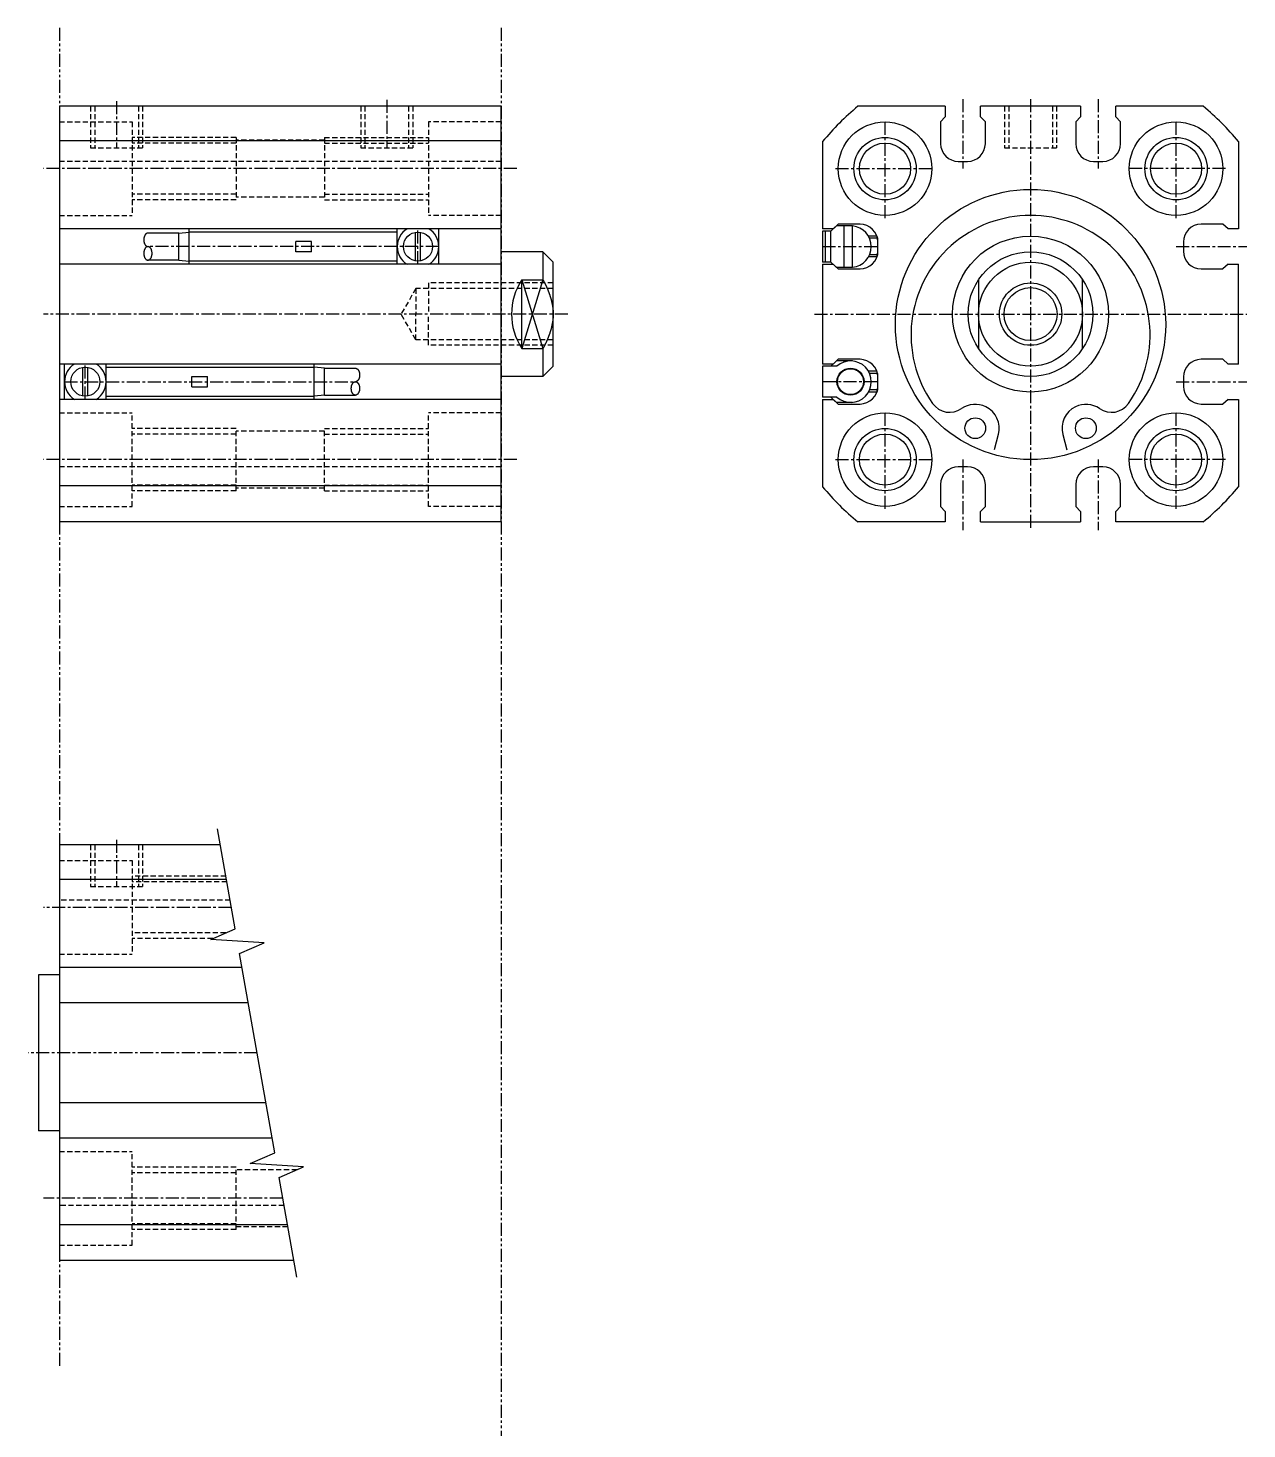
# Model space of a CAD drawing. Extents: x 1 to 150, y 0 to 549.
# Drawn here: x 32.4 to 149.7, y 414.2 to 549 of the extents above; entities that cross this region are included whole.
import ezdxf

# ---------------------------------------------------------------- set-up
doc = ezdxf.new("R2010")
doc.units = 0
for name, pattern in [('CENTER', [2, 1.25, -0.25, 0.25, -0.25]), ('DASHED', [0.75, 0.5, -0.25]), ('PHANTOM', [2.5, 1.25, -0.25, 0.25, -0.25, 0.25, -0.25])]:
    doc.linetypes.add(name, pattern=pattern)
doc.layers.get('0').update_dxf_attribs({"linetype": 'CONTINUOUS'})
doc.layers.add('CENTER', color=1, linetype='CENTER')

msp = doc.modelspace()

# ---------------------------------------------------------------- linework, layer by layer
at = {"color": 3, "linetype": 'PHANTOM'}
for p, q in [((35.42, 549.03), (35.42, 420.13)), ((77.92, 549.03), (77.92, 21.85))]:
    msp.add_line(p, q, dxfattribs=at)
at = {"color": 7, "linetype": 'CONTINUOUS'}
for p, q in [((35.42, 541.49), (35.42, 501.49)), ((77.92, 541.49), (35.42, 541.49)), ((77.92, 501.49), (77.92, 541.49)), ((120.65, 541.49), (112.24, 541.49)), ((120.65, 541.49), (120.65, 540.49)), ((133.65, 541.49), (124.05, 541.49)), ((124.05, 540.49), (124.05, 541.49)), ((133.65, 541.49), (133.65, 540.49)), ((145.46, 541.49), (137.05, 541.49)), ((137.05, 540.49), (137.05, 541.49)), ((120.65, 540.49), (120.2, 539.99)), ((120.2, 539.99), (120.2, 537.89)), ((124.05, 540.49), (124.5, 539.99)), ((124.5, 537.89), (124.5, 539.99)), ((133.65, 540.49), (133.2, 539.99)), ((133.2, 539.99), (133.2, 537.89)), ((137.05, 540.49), (137.5, 539.99)), ((137.5, 537.89), (137.5, 539.99)), ((77.92, 538.16), (35.42, 538.16)), ((108.85, 538.1), (108.85, 529.69)), ((148.85, 538.1), (148.85, 529.69)), ((121.9, 536.19), (122.8, 536.19)), ((134.9, 536.19), (135.8, 536.19)), ((109.63, 529.49), (110.18, 529.99)), ((109.85, 529.69), (110.35, 530.14)), ((111.73, 529.99), (110.18, 529.99)), ((112.45, 530.14), (110.35, 530.14)), ((110.93, 525.99), (110.93, 529.99)), ((111.73, 525.99), (111.73, 529.99)), ((147.35, 530.14), (145.25, 530.14)), ((147.85, 529.69), (147.35, 530.14)), ((77.92, 529.69), (35.42, 529.69)), ((46.92, 529.29), (43.94, 529.29)), ((46.92, 529.29), (47.92, 529.39)), ((46.92, 526.69), (46.92, 529.29)), ((47.92, 526.29), (47.92, 529.69)), ((67.92, 529.39), (47.92, 529.39)), ((67.92, 526.29), (67.92, 529.69)), ((69.67, 526.61), (69.67, 529.36)), ((70.17, 526.61), (70.17, 529.36)), ((71.92, 526.29), (71.92, 529.69)), ((108.83, 529.49), (108.83, 526.49)), ((109.63, 529.49), (108.83, 529.49)), ((109.85, 529.69), (108.85, 529.69)), ((109.13, 526.49), (109.13, 529.49)), ((109.63, 526.49), (109.63, 529.49)), ((114.06, 528.99), (113.26, 528.99)), ((114.12, 528.79), (113.36, 528.79)), ((114.06, 528.99), (114.12, 528.79)), ((114.12, 528.79), (114.12, 527.19)), ((148.85, 529.69), (147.85, 529.69)), ((59.67, 528.49), (58.17, 528.49)), ((58.17, 527.49), (58.17, 528.49)), ((59.67, 527.49), (58.17, 527.49)), ((59.67, 527.49), (59.67, 528.49)), ((81.93, 527.49), (77.92, 527.49)), ((81.93, 527.49), (81.93, 524.8)), ((81.93, 527.49), (82.92, 526.49)), ((114.12, 527.19), (113.36, 527.19)), ((114.12, 527.19), (114.06, 526.99)), ((114.15, 527.54), (114.15, 528.44)), ((143.55, 528.44), (143.55, 527.54)), ((77.92, 526.29), (35.42, 526.29)), ((46.92, 526.69), (43.94, 526.69)), ((46.92, 526.69), (47.92, 526.59)), ((67.92, 526.59), (47.92, 526.59)), ((82.92, 516.49), (82.92, 526.49)), ((109.63, 526.49), (108.83, 526.49)), ((108.85, 526.29), (109.85, 526.29)), ((108.85, 526.29), (108.85, 516.69)), ((110.18, 525.99), (109.63, 526.49)), ((109.85, 526.29), (110.35, 525.84)), ((111.73, 525.99), (110.18, 525.99)), ((110.35, 525.84), (112.45, 525.84)), ((114.06, 526.99), (113.26, 526.99)), ((145.25, 525.84), (147.35, 525.84)), ((147.85, 526.29), (147.35, 525.84)), ((147.85, 526.29), (148.85, 526.29)), ((148.85, 516.69), (148.85, 526.29)), ((79.92, 518.17), (79.92, 524.8)), ((79.92, 524.8), (81.93, 524.8)), ((123.85, 524.8), (123.85, 518.17)), ((133.85, 518.17), (133.85, 524.8)), ((79.92, 518.17), (81.93, 518.17)), ((81.93, 518.17), (81.93, 515.49)), ((77.92, 516.69), (35.42, 516.69)), ((35.92, 513.29), (35.92, 516.69)), ((39.92, 513.29), (39.92, 516.69)), ((59.92, 513.29), (59.92, 516.69)), ((81.93, 515.49), (82.92, 516.49)), ((110.21, 516.49), (108.83, 516.49)), ((108.83, 516.49), (108.83, 513.49)), ((109.85, 516.69), (108.85, 516.69)), ((109.63, 516.49), (110.18, 516.99)), ((109.85, 516.69), (110.35, 517.14)), ((111.73, 516.99), (110.18, 516.99)), ((112.45, 517.14), (110.35, 517.14)), ((110.93, 516.9), (110.93, 516.99)), ((147.35, 517.14), (145.25, 517.14)), ((147.85, 516.69), (147.35, 517.14)), ((148.85, 516.69), (147.85, 516.69)), ((37.67, 513.61), (37.67, 516.36)), ((38.17, 513.61), (38.17, 516.36)), ((39.92, 516.39), (59.92, 516.39)), ((48.17, 515.49), (49.67, 515.49)), ((48.17, 514.49), (48.17, 515.49)), ((49.67, 514.49), (49.67, 515.49)), ((60.92, 516.29), (59.92, 516.39)), ((60.92, 516.29), (63.9, 516.29)), ((60.92, 513.69), (60.92, 516.29)), ((81.93, 515.49), (77.92, 515.49)), ((114.06, 515.99), (113.26, 515.99)), ((114.12, 515.79), (113.36, 515.79)), ((114.12, 515.79), (114.06, 515.99)), ((114.12, 515.79), (114.12, 514.19)), ((114.15, 514.54), (114.15, 515.44)), ((143.55, 515.44), (143.55, 514.54)), ((48.17, 514.49), (49.67, 514.49)), ((114.06, 513.99), (113.26, 513.99)), ((114.12, 514.19), (113.36, 514.19)), ((114.12, 514.19), (114.06, 513.99)), ((77.92, 513.29), (35.42, 513.29)), ((39.92, 513.59), (59.92, 513.59)), ((60.92, 513.69), (59.92, 513.59)), ((60.92, 513.69), (63.9, 513.69)), ((110.21, 513.49), (108.83, 513.49)), ((108.85, 513.29), (108.85, 504.87)), ((108.85, 513.29), (109.85, 513.29)), ((110.18, 512.99), (109.63, 513.49)), ((109.85, 513.29), (110.35, 512.84)), ((111.73, 512.99), (110.18, 512.99)), ((110.35, 512.84), (112.45, 512.84)), ((110.93, 512.99), (110.93, 513.08)), ((145.25, 512.84), (147.35, 512.84)), ((147.85, 513.29), (147.35, 512.84)), ((147.85, 513.29), (148.85, 513.29)), ((148.85, 513.29), (148.85, 504.87)), ((125.75, 509.91), (125.36, 508.44)), ((131.95, 509.91), (132.35, 508.44)), ((122.8, 506.79), (121.9, 506.79)), ((135.8, 506.79), (134.9, 506.79)), ((77.92, 504.95), (35.42, 504.95)), ((120.2, 505.09), (120.2, 502.99)), ((124.5, 502.99), (124.5, 505.09)), ((133.2, 505.09), (133.2, 502.99)), ((137.5, 502.99), (137.5, 505.09)), ((120.65, 502.49), (120.2, 502.99)), ((124.05, 502.49), (124.5, 502.99)), ((133.65, 502.49), (133.2, 502.99)), ((137.05, 502.49), (137.5, 502.99)), ((120.65, 502.49), (120.65, 501.49)), ((124.05, 501.49), (124.05, 502.49)), ((133.65, 502.49), (133.65, 501.49)), ((137.05, 501.49), (137.05, 502.49)), ((77.92, 501.49), (35.42, 501.49)), ((120.65, 501.49), (112.24, 501.49)), ((124.05, 501.49), (133.65, 501.49)), ((145.46, 501.49), (137.05, 501.49)), ((50.92, 470.4), (35.42, 470.4)), ((35.42, 470.4), (35.42, 430.4)), ((51.51, 467.07), (35.42, 467.07)), ((53, 458.6), (35.42, 458.6)), ((33.42, 457.9), (33.42, 442.9)), ((35.42, 457.9), (33.42, 457.9)), ((53.6, 455.2), (35.42, 455.2)), ((55.29, 445.6), (35.42, 445.6)), ((35.42, 442.9), (33.42, 442.9)), ((55.89, 442.2), (35.42, 442.2)), ((57.37, 433.86), (35.42, 433.86)), ((57.98, 430.4), (35.42, 430.4))]:
    msp.add_line(p, q, dxfattribs=at)
at = {"color": 3, "linetype": 'DASHED'}
for p, q in [((38.42, 541.49), (38.42, 537.49)), ((38.82, 541.49), (38.82, 537.49)), ((43.02, 541.49), (43.02, 537.49)), ((43.42, 541.49), (43.42, 537.49)), ((64.42, 541.49), (64.42, 537.49)), ((64.82, 541.49), (64.82, 537.49)), ((69.02, 541.49), (69.02, 537.49)), ((69.42, 541.49), (69.42, 537.49)), ((126.35, 541.49), (126.35, 537.49)), ((126.75, 541.49), (126.75, 537.49)), ((130.95, 541.49), (130.95, 537.49)), ((131.35, 541.49), (131.35, 537.49)), ((35.42, 539.99), (42.42, 539.99)), ((42.42, 539.99), (42.42, 530.99)), ((77.92, 539.99), (70.92, 539.99)), ((70.92, 539.99), (70.92, 530.99)), ((52.42, 538.49), (42.42, 538.49)), ((52.42, 538.49), (52.42, 532.49)), ((60.92, 538.24), (52.42, 538.24)), ((60.92, 538.49), (70.92, 538.49)), ((60.92, 538.49), (60.92, 532.49)), ((38.42, 537.49), (43.42, 537.49)), ((52.42, 537.95), (42.42, 537.95)), ((60.92, 537.95), (70.92, 537.95)), ((64.42, 537.49), (69.42, 537.49)), ((126.35, 537.49), (131.35, 537.49)), ((77.92, 536.19), (35.42, 536.19)), ((52.42, 533.03), (42.42, 533.03)), ((60.92, 532.74), (52.42, 532.74)), ((60.92, 533.03), (70.92, 533.03)), ((52.42, 532.49), (42.42, 532.49)), ((60.92, 532.49), (70.92, 532.49)), ((35.42, 530.99), (42.42, 530.99)), ((77.92, 530.99), (70.92, 530.99)), ((82.92, 524.49), (70.92, 524.49)), ((70.92, 524.49), (70.92, 521.49)), ((69.72, 523.95), (68.3, 521.49)), ((82.92, 523.95), (69.72, 523.95)), ((69.72, 523.95), (69.72, 521.49)), ((69.72, 519.03), (68.3, 521.49)), ((69.72, 519.03), (69.72, 521.49)), ((70.92, 518.49), (70.92, 521.49)), ((82.92, 519.03), (69.72, 519.03)), ((82.92, 518.49), (70.92, 518.49)), ((35.42, 511.99), (42.42, 511.99)), ((42.42, 502.99), (42.42, 511.99)), ((70.92, 502.99), (70.92, 511.99)), ((77.92, 511.99), (70.92, 511.99)), ((52.42, 510.49), (42.42, 510.49)), ((52.42, 509.95), (42.42, 509.95)), ((52.42, 504.49), (52.42, 510.49)), ((60.92, 510.24), (52.42, 510.24)), ((60.92, 510.49), (70.92, 510.49)), ((60.92, 504.49), (60.92, 510.49)), ((60.92, 509.95), (70.92, 509.95)), ((77.92, 506.79), (35.42, 506.79)), ((52.42, 505.03), (42.42, 505.03)), ((52.42, 504.49), (42.42, 504.49)), ((60.92, 504.74), (52.42, 504.74)), ((60.92, 505.03), (70.92, 505.03)), ((60.92, 504.49), (70.92, 504.49)), ((35.42, 502.99), (42.42, 502.99)), ((77.92, 502.99), (70.92, 502.99)), ((38.42, 470.4), (38.42, 466.4)), ((38.82, 470.4), (38.82, 466.4)), ((43.02, 470.4), (43.02, 466.4)), ((43.42, 470.4), (43.42, 466.4)), ((35.42, 468.9), (42.42, 468.9)), ((42.42, 468.9), (42.42, 459.9)), ((51.45, 467.4), (42.42, 467.4)), ((51.55, 466.86), (42.42, 466.86)), ((38.42, 466.4), (43.42, 466.4)), ((51.86, 465.1), (35.42, 465.1)), ((51.43, 461.94), (42.42, 461.94)), ((50.18, 461.4), (42.42, 461.4)), ((35.42, 459.9), (42.42, 459.9)), ((35.42, 440.9), (42.42, 440.9)), ((42.42, 431.9), (42.42, 440.9)), ((52.42, 439.4), (42.42, 439.4)), ((52.42, 438.86), (42.42, 438.86)), ((52.42, 433.4), (52.42, 439.4)), ((58.27, 439.15), (52.42, 439.15)), ((57.04, 435.7), (35.42, 435.7)), ((52.42, 433.94), (42.42, 433.94)), ((52.42, 433.4), (42.42, 433.4)), ((57.4, 433.65), (52.42, 433.65)), ((35.42, 431.9), (42.42, 431.9))]:
    msp.add_line(p, q, dxfattribs=at)
at = {"color": 3, "linetype": 'CONTINUOUS'}
for p, q in [((81.93, 524.8), (79.92, 518.17)), ((79.92, 524.8), (81.93, 518.17))]:
    msp.add_line(p, q, dxfattribs=at)
msp.add_lwpolyline([(58.26, 428.8), (56.56, 438.4), (58.92, 439.43), (53.79, 439.74), (56.15, 440.77), (52.76, 459.97), (55.12, 461), (49.99, 461.31), (52.34, 462.34), (50.65, 471.94)], dxfattribs=at)
at = {"color": 7, "linetype": 'CONTINUOUS'}
for points in [[(43.94, 529.29, 0), (43.93, 529.29, 0), (43.92, 529.29, 0), (43.91, 529.28, 0), (43.9, 529.28, 0), (43.89, 529.28, 0), (43.88, 529.28, 0), (43.87, 529.28, 0), (43.86, 529.27, 0), (43.86, 529.27, 0), (43.85, 529.27, 0), (43.84, 529.26, 0), (43.83, 529.26, 0), (43.82, 529.25, 0), (43.81, 529.25, 0), (43.8, 529.24, 0), (43.79, 529.24, 0), (43.78, 529.23, 0), (43.77, 529.22, 0), (43.76, 529.22, 0), (43.75, 529.21, 0), (43.75, 529.2, 0), (43.74, 529.19, 0), (43.73, 529.19, 0), (43.72, 529.18, 0), (43.71, 529.17, 0), (43.7, 529.16, 0), (43.7, 529.15, 0), (43.69, 529.14, 0), (43.68, 529.13, 0), (43.67, 529.12, 0), (43.67, 529.11, 0), (43.66, 529.1, 0), (43.65, 529.09, 0), (43.65, 529.07, 0), (43.64, 529.06, 0), (43.63, 529.05, 0), (43.63, 529.04, 0), (43.62, 529.02, 0), (43.62, 529.01, 0), (43.61, 529, 0), (43.6, 528.98, 0), (43.6, 528.97, 0), (43.59, 528.96, 0), (43.59, 528.94, 0), (43.59, 528.93, 0), (43.58, 528.91, 0), (43.58, 528.9, 0), (43.57, 528.88, 0), (43.57, 528.87, 0), (43.57, 528.86, 0), (43.56, 528.84, 0), (43.56, 528.83, 0), (43.56, 528.81, 0), (43.55, 528.79, 0), (43.55, 528.78, 0), (43.55, 528.76, 0), (43.55, 528.75, 0), (43.55, 528.73, 0), (43.55, 528.72, 0), (43.54, 528.7, 0), (43.54, 528.68, 0), (43.54, 528.67, 0), (43.54, 528.65, 0), (43.54, 528.64, 0), (43.54, 528.62, 0), (43.54, 528.61, 0), (43.54, 528.59, 0), (43.54, 528.57, 0), (43.55, 528.56, 0), (43.55, 528.54, 0), (43.55, 528.52, 0), (43.55, 528.51, 0), (43.55, 528.49, 0), (43.55, 528.48, 0), (43.56, 528.46, 0), (43.56, 528.45, 0), (43.56, 528.43, 0), (43.57, 528.42, 0), (43.57, 528.4, 0), (43.57, 528.39, 0), (43.58, 528.37, 0), (43.58, 528.36, 0), (43.58, 528.34, 0), (43.59, 528.33, 0), (43.59, 528.32, 0), (43.6, 528.3, 0), (43.6, 528.29, 0), (43.61, 528.27, 0), (43.61, 528.26, 0), (43.62, 528.25, 0), (43.63, 528.24, 0), (43.63, 528.22, 0), (43.64, 528.21, 0), (43.65, 528.2, 0), (43.65, 528.19, 0), (43.66, 528.18, 0), (43.67, 528.17, 0), (43.67, 528.15, 0), (43.68, 528.14, 0), (43.69, 528.13, 0), (43.7, 528.12, 0), (43.7, 528.12, 0), (43.71, 528.11, 0), (43.72, 528.1, 0), (43.73, 528.09, 0), (43.74, 528.08, 0), (43.74, 528.07, 0), (43.75, 528.06, 0), (43.76, 528.06, 0), (43.77, 528.05, 0), (43.78, 528.04, 0), (43.79, 528.04, 0), (43.8, 528.03, 0), (43.81, 528.02, 0), (43.82, 528.02, 0), (43.83, 528.01, 0), (43.83, 528.01, 0), (43.84, 528.01, 0), (43.85, 528, 0), (43.86, 528, 0), (43.87, 528, 0), (43.88, 527.99, 0), (43.89, 527.99, 0), (43.9, 527.99, 0), (43.91, 527.99, 0), (43.92, 527.99, 0), (43.93, 527.99, 0), (43.94, 527.99, 0)], [(43.94, 526.69, 0), (43.96, 526.69, 0), (43.98, 526.69, 0), (44, 526.69, 0), (44.02, 526.7, 0), (44.04, 526.71, 0), (44.06, 526.72, 0), (44.08, 526.73, 0), (44.1, 526.74, 0), (44.11, 526.75, 0), (44.13, 526.76, 0), (44.15, 526.78, 0), (44.17, 526.8, 0), (44.18, 526.82, 0), (44.2, 526.84, 0), (44.21, 526.86, 0), (44.23, 526.88, 0), (44.24, 526.9, 0), (44.25, 526.93, 0), (44.26, 526.95, 0), (44.28, 526.98, 0), (44.29, 527, 0), (44.3, 527.03, 0), (44.3, 527.06, 0), (44.31, 527.09, 0), (44.32, 527.12, 0), (44.33, 527.15, 0), (44.33, 527.18, 0), (44.33, 527.21, 0), (44.34, 527.24, 0), (44.34, 527.27, 0), (44.34, 527.31, 0), (44.34, 527.34, 0), (44.34, 527.37, 0), (44.34, 527.4, 0), (44.34, 527.43, 0), (44.33, 527.47, 0), (44.33, 527.5, 0), (44.32, 527.53, 0), (44.32, 527.56, 0), (44.31, 527.59, 0), (44.3, 527.62, 0), (44.29, 527.64, 0), (44.28, 527.67, 0), (44.27, 527.7, 0), (44.26, 527.73, 0), (44.25, 527.75, 0), (44.24, 527.77, 0), (44.22, 527.8, 0), (44.21, 527.82, 0), (44.19, 527.84, 0), (44.18, 527.86, 0), (44.16, 527.88, 0), (44.15, 527.89, 0), (44.13, 527.91, 0), (44.11, 527.92, 0), (44.09, 527.94, 0), (44.08, 527.95, 0), (44.06, 527.96, 0), (44.04, 527.97, 0), (44.02, 527.98, 0), (44, 527.98, 0), (43.98, 527.98, 0), (43.96, 527.99, 0), (43.94, 527.99, 0), (43.92, 527.99, 0), (43.9, 527.98, 0), (43.88, 527.98, 0), (43.86, 527.98, 0), (43.84, 527.97, 0), (43.82, 527.96, 0), (43.81, 527.95, 0), (43.79, 527.94, 0), (43.77, 527.92, 0), (43.75, 527.91, 0), (43.74, 527.89, 0), (43.72, 527.88, 0), (43.7, 527.86, 0), (43.69, 527.84, 0), (43.67, 527.82, 0), (43.66, 527.8, 0), (43.64, 527.77, 0), (43.63, 527.75, 0), (43.62, 527.72, 0), (43.61, 527.7, 0), (43.6, 527.67, 0), (43.59, 527.64, 0), (43.58, 527.61, 0), (43.57, 527.59, 0), (43.57, 527.55, 0), (43.56, 527.52, 0), (43.55, 527.49, 0), (43.55, 527.46, 0), (43.55, 527.43, 0), (43.54, 527.4, 0), (43.54, 527.37, 0), (43.54, 527.34, 0), (43.54, 527.3, 0), (43.54, 527.27, 0), (43.55, 527.24, 0), (43.55, 527.21, 0), (43.55, 527.18, 0), (43.56, 527.15, 0), (43.57, 527.12, 0), (43.57, 527.09, 0), (43.58, 527.06, 0), (43.59, 527.03, 0), (43.6, 527, 0), (43.61, 526.98, 0), (43.62, 526.95, 0), (43.63, 526.92, 0), (43.65, 526.9, 0), (43.66, 526.88, 0), (43.67, 526.86, 0), (43.69, 526.83, 0), (43.7, 526.82, 0), (43.72, 526.8, 0), (43.74, 526.78, 0), (43.75, 526.76, 0), (43.77, 526.75, 0), (43.79, 526.74, 0), (43.81, 526.73, 0), (43.83, 526.72, 0), (43.85, 526.71, 0), (43.87, 526.7, 0), (43.88, 526.69, 0), (43.9, 526.69, 0), (43.92, 526.69, 0), (43.94, 526.69, 0)], [(63.9, 516.29, 0), (63.91, 516.29, 0), (63.92, 516.29, 0), (63.93, 516.28, 0), (63.94, 516.28, 0), (63.95, 516.28, 0), (63.96, 516.28, 0), (63.97, 516.28, 0), (63.98, 516.27, 0), (63.99, 516.27, 0), (64, 516.27, 0), (64.01, 516.26, 0), (64.02, 516.26, 0), (64.03, 516.25, 0), (64.04, 516.25, 0), (64.05, 516.24, 0), (64.05, 516.24, 0), (64.06, 516.23, 0), (64.07, 516.22, 0), (64.08, 516.22, 0), (64.09, 516.21, 0), (64.1, 516.2, 0), (64.11, 516.19, 0), (64.12, 516.19, 0), (64.12, 516.18, 0), (64.13, 516.17, 0), (64.14, 516.16, 0), (64.15, 516.15, 0), (64.16, 516.14, 0), (64.16, 516.13, 0), (64.17, 516.12, 0), (64.18, 516.11, 0), (64.18, 516.1, 0), (64.19, 516.09, 0), (64.2, 516.07, 0), (64.2, 516.06, 0), (64.21, 516.05, 0), (64.22, 516.04, 0), (64.22, 516.02, 0), (64.23, 516.01, 0), (64.23, 516, 0), (64.24, 515.98, 0), (64.24, 515.97, 0), (64.25, 515.96, 0), (64.25, 515.94, 0), (64.26, 515.93, 0), (64.26, 515.91, 0), (64.27, 515.9, 0), (64.27, 515.88, 0), (64.27, 515.87, 0), (64.28, 515.86, 0), (64.28, 515.84, 0), (64.28, 515.83, 0), (64.29, 515.81, 0), (64.29, 515.79, 0), (64.29, 515.78, 0), (64.29, 515.76, 0), (64.3, 515.75, 0), (64.3, 515.73, 0), (64.3, 515.72, 0), (64.3, 515.7, 0), (64.3, 515.68, 0), (64.3, 515.67, 0), (64.3, 515.65, 0), (64.3, 515.64, 0), (64.3, 515.62, 0), (64.3, 515.6, 0), (64.3, 515.59, 0), (64.3, 515.57, 0), (64.3, 515.56, 0), (64.3, 515.54, 0), (64.3, 515.52, 0), (64.29, 515.51, 0), (64.29, 515.49, 0), (64.29, 515.48, 0), (64.29, 515.46, 0), (64.28, 515.45, 0), (64.28, 515.43, 0), (64.28, 515.42, 0), (64.28, 515.4, 0), (64.27, 515.39, 0), (64.27, 515.37, 0), (64.26, 515.36, 0), (64.26, 515.34, 0), (64.26, 515.33, 0), (64.25, 515.32, 0), (64.25, 515.3, 0), (64.24, 515.29, 0), (64.23, 515.27, 0), (64.23, 515.26, 0), (64.22, 515.25, 0), (64.22, 515.24, 0), (64.21, 515.22, 0), (64.21, 515.21, 0), (64.2, 515.2, 0), (64.19, 515.19, 0), (64.19, 515.18, 0), (64.18, 515.17, 0), (64.17, 515.15, 0), (64.16, 515.14, 0), (64.16, 515.13, 0), (64.15, 515.12, 0), (64.14, 515.12, 0), (64.13, 515.11, 0), (64.12, 515.1, 0), (64.12, 515.09, 0), (64.11, 515.08, 0), (64.1, 515.07, 0), (64.09, 515.06, 0), (64.08, 515.06, 0), (64.07, 515.05, 0), (64.06, 515.04, 0), (64.06, 515.04, 0), (64.05, 515.03, 0), (64.04, 515.02, 0), (64.03, 515.02, 0), (64.02, 515.01, 0), (64.01, 515.01, 0), (64, 515.01, 0), (63.99, 515, 0), (63.98, 515, 0), (63.97, 515, 0), (63.96, 514.99, 0), (63.95, 514.99, 0), (63.94, 514.99, 0), (63.93, 514.99, 0), (63.92, 514.99, 0), (63.91, 514.99, 0), (63.9, 514.99, 0)], [(63.9, 513.69, 0), (63.88, 513.69, 0), (63.86, 513.69, 0), (63.84, 513.69, 0), (63.82, 513.7, 0), (63.8, 513.71, 0), (63.78, 513.72, 0), (63.77, 513.73, 0), (63.75, 513.74, 0), (63.73, 513.75, 0), (63.71, 513.76, 0), (63.7, 513.78, 0), (63.68, 513.8, 0), (63.66, 513.82, 0), (63.65, 513.84, 0), (63.63, 513.86, 0), (63.62, 513.88, 0), (63.6, 513.9, 0), (63.59, 513.93, 0), (63.58, 513.95, 0), (63.57, 513.98, 0), (63.56, 514, 0), (63.55, 514.03, 0), (63.54, 514.06, 0), (63.53, 514.09, 0), (63.52, 514.12, 0), (63.52, 514.15, 0), (63.51, 514.18, 0), (63.51, 514.21, 0), (63.51, 514.24, 0), (63.5, 514.27, 0), (63.5, 514.31, 0), (63.5, 514.34, 0), (63.5, 514.37, 0), (63.5, 514.4, 0), (63.51, 514.43, 0), (63.51, 514.47, 0), (63.51, 514.5, 0), (63.52, 514.53, 0), (63.53, 514.56, 0), (63.53, 514.59, 0), (63.54, 514.62, 0), (63.55, 514.64, 0), (63.56, 514.67, 0), (63.57, 514.7, 0), (63.58, 514.73, 0), (63.59, 514.75, 0), (63.61, 514.77, 0), (63.62, 514.8, 0), (63.63, 514.82, 0), (63.65, 514.84, 0), (63.66, 514.86, 0), (63.68, 514.88, 0), (63.7, 514.89, 0), (63.71, 514.91, 0), (63.73, 514.92, 0), (63.75, 514.94, 0), (63.77, 514.95, 0), (63.79, 514.96, 0), (63.81, 514.97, 0), (63.83, 514.98, 0), (63.84, 514.98, 0), (63.86, 514.98, 0), (63.88, 514.99, 0), (63.9, 514.99, 0), (63.92, 514.99, 0), (63.94, 514.98, 0), (63.96, 514.98, 0), (63.98, 514.98, 0), (64, 514.97, 0), (64.02, 514.96, 0), (64.04, 514.95, 0), (64.06, 514.94, 0), (64.07, 514.92, 0), (64.09, 514.91, 0), (64.11, 514.89, 0), (64.13, 514.88, 0), (64.14, 514.86, 0), (64.16, 514.84, 0), (64.17, 514.82, 0), (64.19, 514.8, 0), (64.2, 514.77, 0), (64.21, 514.75, 0), (64.22, 514.72, 0), (64.24, 514.7, 0), (64.25, 514.67, 0), (64.26, 514.64, 0), (64.26, 514.61, 0), (64.27, 514.59, 0), (64.28, 514.55, 0), (64.29, 514.52, 0), (64.29, 514.49, 0), (64.29, 514.46, 0), (64.3, 514.43, 0), (64.3, 514.4, 0), (64.3, 514.37, 0), (64.3, 514.34, 0), (64.3, 514.3, 0), (64.3, 514.27, 0), (64.3, 514.24, 0), (64.29, 514.21, 0), (64.29, 514.18, 0), (64.28, 514.15, 0), (64.28, 514.12, 0), (64.27, 514.09, 0), (64.26, 514.06, 0), (64.25, 514.03, 0), (64.24, 514, 0), (64.23, 513.98, 0), (64.22, 513.95, 0), (64.21, 513.92, 0), (64.2, 513.9, 0), (64.18, 513.88, 0), (64.17, 513.86, 0), (64.15, 513.83, 0), (64.14, 513.82, 0), (64.12, 513.8, 0), (64.11, 513.78, 0), (64.09, 513.76, 0), (64.07, 513.75, 0), (64.05, 513.74, 0), (64.04, 513.73, 0), (64.02, 513.72, 0), (64, 513.71, 0), (63.98, 513.7, 0), (63.96, 513.69, 0), (63.94, 513.69, 0), (63.92, 513.69, 0), (63.9, 513.69, 0)]]:
    msp.add_polyline3d(points, dxfattribs=at)
at = {"color": 7}
msp.add_polyline3d([(81.93, 524.8, 0), (81.93, 524.79, 0), (81.94, 524.78, 0), (81.95, 524.77, 0), (81.96, 524.75, 0), (81.96, 524.74, 0), (81.97, 524.73, 0), (81.98, 524.72, 0), (81.98, 524.7, 0), (81.99, 524.69, 0), (82, 524.68, 0), (82.01, 524.66, 0), (82.01, 524.65, 0), (82.02, 524.64, 0), (82.03, 524.63, 0), (82.03, 524.61, 0), (82.04, 524.6, 0), (82.05, 524.59, 0), (82.06, 524.57, 0), (82.06, 524.56, 0), (82.07, 524.55, 0), (82.08, 524.54, 0), (82.08, 524.52, 0), (82.09, 524.51, 0), (82.1, 524.5, 0), (82.1, 524.48, 0), (82.11, 524.47, 0), (82.12, 524.46, 0), (82.12, 524.45, 0), (82.13, 524.43, 0), (82.14, 524.42, 0), (82.14, 524.41, 0), (82.15, 524.39, 0), (82.16, 524.38, 0), (82.16, 524.37, 0), (82.17, 524.35, 0), (82.17, 524.34, 0), (82.18, 524.33, 0), (82.19, 524.31, 0), (82.19, 524.3, 0), (82.2, 524.29, 0), (82.21, 524.27, 0), (82.21, 524.26, 0), (82.22, 524.25, 0), (82.23, 524.24, 0), (82.23, 524.22, 0), (82.24, 524.21, 0), (82.24, 524.2, 0), (82.25, 524.18, 0), (82.26, 524.17, 0), (82.26, 524.15, 0), (82.27, 524.14, 0), (82.27, 524.13, 0), (82.28, 524.12, 0), (82.29, 524.1, 0), (82.29, 524.09, 0), (82.3, 524.08, 0), (82.3, 524.06, 0), (82.31, 524.05, 0), (82.32, 524.03, 0), (82.32, 524.02, 0), (82.33, 524.01, 0), (82.33, 524, 0), (82.34, 523.98, 0), (82.35, 523.97, 0), (82.35, 523.96, 0), (82.36, 523.94, 0), (82.36, 523.93, 0), (82.37, 523.91, 0), (82.37, 523.9, 0), (82.38, 523.89, 0), (82.39, 523.87, 0), (82.39, 523.86, 0), (82.4, 523.85, 0), (82.4, 523.83, 0), (82.41, 523.82, 0), (82.41, 523.81, 0), (82.42, 523.79, 0), (82.42, 523.78, 0), (82.43, 523.77, 0), (82.44, 523.75, 0), (82.44, 523.74, 0), (82.45, 523.73, 0), (82.45, 523.71, 0), (82.46, 523.7, 0), (82.46, 523.68, 0), (82.47, 523.67, 0), (82.47, 523.66, 0), (82.48, 523.64, 0), (82.48, 523.63, 0), (82.49, 523.62, 0), (82.49, 523.6, 0), (82.5, 523.59, 0), (82.5, 523.58, 0), (82.51, 523.56, 0), (82.51, 523.55, 0), (82.52, 523.53, 0), (82.52, 523.52, 0), (82.53, 523.51, 0), (82.53, 523.49, 0), (82.54, 523.48, 0), (82.54, 523.47, 0), (82.55, 523.45, 0), (82.55, 523.44, 0), (82.56, 523.42, 0), (82.56, 523.41, 0), (82.57, 523.4, 0), (82.57, 523.38, 0), (82.58, 523.37, 0), (82.58, 523.36, 0), (82.59, 523.34, 0), (82.59, 523.33, 0), (82.6, 523.31, 0), (82.6, 523.3, 0), (82.61, 523.29, 0), (82.61, 523.27, 0), (82.61, 523.26, 0), (82.62, 523.24, 0), (82.62, 523.23, 0), (82.63, 523.22, 0), (82.63, 523.2, 0), (82.64, 523.19, 0), (82.64, 523.17, 0), (82.65, 523.16, 0), (82.65, 523.15, 0), (82.65, 523.13, 0), (82.66, 523.12, 0), (82.66, 523.11, 0), (82.67, 523.09, 0), (82.67, 523.08, 0), (82.68, 523.06, 0), (82.68, 523.05, 0), (82.68, 523.03, 0), (82.69, 523.02, 0), (82.69, 523.01, 0), (82.7, 522.99, 0), (82.7, 522.98, 0), (82.7, 522.96, 0), (82.71, 522.95, 0), (82.71, 522.94, 0), (82.72, 522.92, 0), (82.72, 522.91, 0), (82.72, 522.89, 0), (82.73, 522.88, 0), (82.73, 522.87, 0), (82.73, 522.85, 0), (82.74, 522.84, 0), (82.74, 522.82, 0), (82.75, 522.81, 0), (82.75, 522.79, 0), (82.75, 522.78, 0), (82.76, 522.77, 0), (82.76, 522.75, 0), (82.76, 522.74, 0), (82.77, 522.72, 0), (82.77, 522.71, 0), (82.77, 522.7, 0), (82.78, 522.68, 0), (82.78, 522.67, 0), (82.78, 522.65, 0), (82.79, 522.64, 0), (82.79, 522.62, 0), (82.79, 522.61, 0), (82.8, 522.6, 0), (82.8, 522.58, 0), (82.8, 522.57, 0), (82.81, 522.55, 0), (82.81, 522.54, 0), (82.81, 522.52, 0), (82.81, 522.51, 0), (82.82, 522.5, 0), (82.82, 522.48, 0), (82.82, 522.47, 0), (82.83, 522.45, 0), (82.83, 522.44, 0), (82.83, 522.42, 0), (82.83, 522.41, 0), (82.84, 522.39, 0), (82.84, 522.38, 0), (82.84, 522.37, 0), (82.84, 522.35, 0), (82.85, 522.34, 0), (82.85, 522.32, 0), (82.85, 522.31, 0), (82.85, 522.29, 0), (82.86, 522.28, 0), (82.86, 522.27, 0), (82.86, 522.25, 0), (82.86, 522.24, 0), (82.86, 522.22, 0), (82.87, 522.21, 0), (82.87, 522.19, 0), (82.87, 522.18, 0), (82.87, 522.16, 0), (82.88, 522.15, 0), (82.88, 522.14, 0), (82.88, 522.12, 0), (82.88, 522.11, 0), (82.88, 522.09, 0), (82.88, 522.08, 0), (82.89, 522.06, 0), (82.89, 522.05, 0), (82.89, 522.03, 0), (82.89, 522.02, 0), (82.89, 522, 0), (82.89, 521.99, 0), (82.9, 521.98, 0), (82.9, 521.96, 0), (82.9, 521.95, 0), (82.9, 521.93, 0), (82.9, 521.92, 0), (82.9, 521.9, 0), (82.9, 521.89, 0), (82.91, 521.87, 0), (82.91, 521.86, 0), (82.91, 521.85, 0), (82.91, 521.83, 0), (82.91, 521.82, 0), (82.91, 521.8, 0), (82.91, 521.79, 0), (82.91, 521.77, 0), (82.91, 521.76, 0), (82.91, 521.74, 0), (82.92, 521.73, 0), (82.92, 521.71, 0), (82.92, 521.7, 0), (82.92, 521.68, 0), (82.92, 521.67, 0), (82.92, 521.65, 0), (82.92, 521.64, 0), (82.92, 521.63, 0), (82.92, 521.61, 0), (82.92, 521.6, 0), (82.92, 521.58, 0), (82.92, 521.57, 0), (82.92, 521.55, 0), (82.92, 521.54, 0), (82.92, 521.52, 0), (82.92, 521.51, 0), (82.92, 521.49, 0), (82.92, 521.48, 0), (82.92, 521.47, 0), (82.92, 521.45, 0), (82.92, 521.44, 0), (82.92, 521.42, 0), (82.92, 521.41, 0), (82.92, 521.39, 0), (82.92, 521.38, 0), (82.92, 521.36, 0), (82.92, 521.35, 0), (82.92, 521.33, 0), (82.92, 521.32, 0), (82.92, 521.3, 0), (82.92, 521.29, 0), (82.92, 521.27, 0), (82.92, 521.26, 0), (82.92, 521.25, 0), (82.91, 521.23, 0), (82.91, 521.22, 0), (82.91, 521.2, 0), (82.91, 521.19, 0), (82.91, 521.17, 0), (82.91, 521.16, 0), (82.91, 521.14, 0), (82.91, 521.13, 0), (82.91, 521.12, 0), (82.91, 521.1, 0), (82.9, 521.09, 0), (82.9, 521.07, 0), (82.9, 521.06, 0), (82.9, 521.04, 0), (82.9, 521.03, 0), (82.9, 521.01, 0), (82.9, 521, 0), (82.89, 520.98, 0), (82.89, 520.97, 0), (82.89, 520.96, 0), (82.89, 520.94, 0), (82.89, 520.93, 0), (82.89, 520.91, 0), (82.88, 520.9, 0), (82.88, 520.88, 0), (82.88, 520.87, 0), (82.88, 520.85, 0), (82.88, 520.84, 0), (82.88, 520.82, 0), (82.87, 520.81, 0), (82.87, 520.79, 0), (82.87, 520.78, 0), (82.87, 520.77, 0), (82.86, 520.75, 0), (82.86, 520.74, 0), (82.86, 520.72, 0), (82.86, 520.71, 0), (82.86, 520.69, 0), (82.85, 520.68, 0), (82.85, 520.66, 0), (82.85, 520.65, 0), (82.85, 520.64, 0), (82.84, 520.62, 0), (82.84, 520.61, 0), (82.84, 520.59, 0), (82.84, 520.58, 0), (82.83, 520.57, 0), (82.83, 520.55, 0), (82.83, 520.54, 0), (82.83, 520.52, 0), (82.82, 520.51, 0), (82.82, 520.49, 0), (82.82, 520.48, 0), (82.81, 520.46, 0), (82.81, 520.45, 0), (82.81, 520.44, 0), (82.81, 520.42, 0), (82.8, 520.41, 0), (82.8, 520.39, 0), (82.8, 520.38, 0), (82.79, 520.36, 0), (82.79, 520.35, 0), (82.79, 520.34, 0), (82.78, 520.32, 0), (82.78, 520.31, 0), (82.78, 520.29, 0), (82.77, 520.28, 0), (82.77, 520.26, 0), (82.77, 520.25, 0), (82.76, 520.24, 0), (82.76, 520.22, 0), (82.76, 520.21, 0), (82.75, 520.19, 0), (82.75, 520.18, 0), (82.75, 520.16, 0), (82.74, 520.15, 0), (82.74, 520.14, 0), (82.73, 520.12, 0), (82.73, 520.11, 0), (82.73, 520.09, 0), (82.72, 520.08, 0), (82.72, 520.07, 0), (82.72, 520.05, 0), (82.71, 520.04, 0), (82.71, 520.02, 0), (82.7, 520.01, 0), (82.7, 520, 0), (82.7, 519.98, 0), (82.69, 519.97, 0), (82.69, 519.95, 0), (82.68, 519.94, 0), (82.68, 519.93, 0), (82.68, 519.91, 0), (82.67, 519.9, 0), (82.67, 519.88, 0), (82.66, 519.87, 0), (82.66, 519.86, 0), (82.65, 519.84, 0), (82.65, 519.83, 0), (82.65, 519.81, 0), (82.64, 519.8, 0), (82.64, 519.79, 0), (82.63, 519.77, 0), (82.63, 519.76, 0), (82.62, 519.74, 0), (82.62, 519.73, 0), (82.61, 519.72, 0), (82.61, 519.7, 0), (82.61, 519.69, 0), (82.6, 519.67, 0), (82.6, 519.66, 0), (82.59, 519.65, 0), (82.59, 519.63, 0), (82.58, 519.62, 0), (82.58, 519.61, 0), (82.57, 519.59, 0), (82.57, 519.58, 0), (82.56, 519.56, 0), (82.56, 519.55, 0), (82.55, 519.54, 0), (82.55, 519.52, 0), (82.54, 519.51, 0), (82.54, 519.5, 0), (82.53, 519.48, 0), (82.53, 519.47, 0), (82.52, 519.45, 0), (82.52, 519.44, 0), (82.51, 519.43, 0), (82.51, 519.41, 0), (82.5, 519.4, 0), (82.5, 519.39, 0), (82.49, 519.37, 0), (82.49, 519.36, 0), (82.48, 519.35, 0), (82.48, 519.33, 0), (82.47, 519.32, 0), (82.47, 519.3, 0), (82.46, 519.29, 0), (82.46, 519.28, 0), (82.45, 519.26, 0), (82.45, 519.25, 0), (82.44, 519.24, 0), (82.44, 519.22, 0), (82.43, 519.21, 0), (82.42, 519.2, 0), (82.42, 519.18, 0), (82.41, 519.17, 0), (82.41, 519.15, 0), (82.4, 519.14, 0), (82.4, 519.13, 0), (82.39, 519.11, 0), (82.39, 519.1, 0), (82.38, 519.09, 0), (82.37, 519.07, 0), (82.37, 519.06, 0), (82.36, 519.05, 0), (82.36, 519.03, 0), (82.35, 519.02, 0), (82.35, 519.01, 0), (82.34, 518.99, 0), (82.33, 518.98, 0), (82.33, 518.97, 0), (82.32, 518.95, 0), (82.32, 518.94, 0), (82.31, 518.93, 0), (82.3, 518.91, 0), (82.3, 518.9, 0), (82.29, 518.89, 0), (82.29, 518.87, 0), (82.28, 518.86, 0), (82.27, 518.85, 0), (82.27, 518.83, 0), (82.26, 518.82, 0), (82.26, 518.81, 0), (82.25, 518.79, 0), (82.24, 518.78, 0), (82.24, 518.77, 0), (82.23, 518.75, 0), (82.23, 518.74, 0), (82.22, 518.73, 0), (82.21, 518.71, 0), (82.21, 518.7, 0), (82.2, 518.69, 0), (82.19, 518.67, 0), (82.19, 518.66, 0), (82.18, 518.65, 0), (82.17, 518.63, 0), (82.17, 518.62, 0), (82.16, 518.61, 0), (82.16, 518.6, 0), (82.15, 518.58, 0), (82.14, 518.57, 0), (82.14, 518.56, 0), (82.13, 518.54, 0), (82.12, 518.53, 0), (82.12, 518.52, 0), (82.11, 518.5, 0), (82.1, 518.49, 0), (82.1, 518.48, 0), (82.09, 518.47, 0), (82.08, 518.45, 0), (82.08, 518.44, 0), (82.07, 518.43, 0), (82.06, 518.41, 0), (82.06, 518.4, 0), (82.05, 518.39, 0), (82.04, 518.37, 0), (82.03, 518.36, 0), (82.03, 518.35, 0), (82.02, 518.34, 0), (82.01, 518.32, 0), (82.01, 518.31, 0), (82, 518.3, 0), (81.99, 518.28, 0), (81.98, 518.27, 0), (81.98, 518.26, 0), (81.97, 518.25, 0), (81.96, 518.23, 0), (81.96, 518.22, 0), (81.95, 518.21, 0), (81.94, 518.2, 0), (81.93, 518.18, 0), (81.93, 518.17, 0)], dxfattribs=at)
at = {"color": 7, "linetype": 'CONTINUOUS'}
for centre, radius in [((114.85, 535.49), 4.5), ((142.85, 535.49), 4.5), ((114.85, 535.49), 2.46), ((142.85, 535.49), 2.46), ((128.85, 520.49), 13), ((69.92, 527.99), 1.4), ((128.85, 521.49), 7.5), ((128.85, 521.49), 6), ((128.85, 521.49), 5), ((128.85, 521.49), 2.55), ((37.92, 514.99), 1.4), ((111.53, 514.99), 1.3), ((111.53, 514.99), 1.25), ((114.85, 507.49), 4.5), ((123.53, 510.51), 1), ((134.17, 510.51), 1), ((142.85, 507.49), 4.5), ((114.85, 507.49), 2.46), ((142.85, 507.49), 2.46)]:
    msp.add_circle(centre, radius, dxfattribs=at)
at = {"color": 3, "linetype": 'CONTINUOUS'}
for centre in [(114.85, 535.49), (142.85, 535.49), (128.85, 521.49), (114.85, 507.49), (142.85, 507.49)]:
    msp.add_circle(centre, 3, dxfattribs=at)
at = {"color": 7, "linetype": 'CONTINUOUS'}
for centre, radius, start, end in [((128.85, 521.49), 26, 129.7151, 140.2848), ((128.85, 521.49), 26, 39.7152, 50.2849), ((121.9, 537.89), 1.7, 180, 270), ((122.8, 537.89), 1.7, 270, 0), ((134.9, 537.89), 1.7, 180, 270), ((135.8, 537.89), 1.7, 270, 0), ((111.53, 527.99), 2, 275.7385, 84.2602), ((112.45, 528.44), 1.7, 360, 90), ((128.85, 519.49), 11.5, 324.9928, 215.0072), ((145.25, 528.44), 1.7, 90, 180), ((69.92, 527.99), 2, 121.7888, 238.2118), ((69.92, 527.99), 2, 301.7882, 58.2112), ((112.45, 527.54), 1.7, 270, 0), ((145.25, 527.54), 1.7, 180, 270), ((84.92, 521.49), 6, 146.4427, 213.5573), ((37.92, 514.99), 2, 121.7888, 238.2118), ((37.92, 514.99), 2, 301.7882, 58.2112), ((111.53, 514.99), 2, 228.5904, 131.4096), ((112.45, 515.44), 1.7, 360, 90), ((145.25, 515.44), 1.7, 90, 180), ((112.45, 514.54), 1.7, 270, 0), ((145.25, 514.54), 1.7, 180, 270), ((121.07, 514.04), 2, 215.0072, 304.8745), ((123.53, 510.51), 2.3, 64.1333, 124.8745), ((123.53, 510.51), 2.3, 345, 64.1333), ((134.17, 510.51), 2.3, 115.8667, 195), ((134.17, 510.51), 2.3, 55.1255, 115.8667), ((136.63, 514.04), 2, 235.1255, 324.9928), ((121.9, 505.09), 1.7, 90, 180), ((122.8, 505.09), 1.7, 360, 90), ((134.9, 505.09), 1.7, 90, 180), ((135.8, 505.09), 1.7, 360, 90), ((128.85, 521.49), 26, 219.7151, 230.2849), ((128.85, 521.49), 26, 309.7151, 320.2849)]:
    msp.add_arc(centre, radius, start, end, dxfattribs=at)
at = {"layer": 'CENTER', "color": 1, "linetype": 'CENTER'}
for p, q in [((66.92, 542.1), (66.92, 537.49)), ((122.35, 542.17), (122.35, 535.49)), ((128.85, 542.17), (128.85, 500.7)), ((135.35, 542.17), (135.35, 535.49)), ((40.92, 542), (40.92, 537.49)), ((114.85, 530.74), (114.85, 540.24)), ((142.85, 530.74), (142.85, 540.24)), ((79.43, 535.49), (33.91, 535.49)), ((110.1, 535.49), (119.6, 535.49)), ((147.6, 535.49), (138.1, 535.49)), ((69.92, 526.29), (69.92, 529.69)), ((71.92, 527.99), (43.94, 527.99)), ((108.83, 527.99), (114.12, 527.99)), ((142.85, 527.99), (149.67, 527.99)), ((84.33, 521.49), (33.91, 521.49)), ((108.06, 521.49), (149.67, 521.49)), ((37.92, 513.29), (37.92, 516.69)), ((35.92, 514.99), (63.9, 514.99)), ((114.12, 514.99), (108.83, 514.99)), ((142.85, 514.99), (149.67, 514.99)), ((114.85, 502.74), (114.85, 512.24)), ((142.85, 502.74), (142.85, 512.24)), ((79.43, 507.49), (33.91, 507.49)), ((110.1, 507.49), (119.6, 507.49)), ((122.35, 507.49), (122.35, 500.7)), ((135.35, 507.49), (135.35, 500.7)), ((147.6, 507.49), (138.1, 507.49)), ((40.92, 470.91), (40.92, 466.4)), ((51.98, 464.4), (33.91, 464.4)), ((54.45, 450.4), (32.41, 450.4)), ((56.92, 436.4), (33.91, 436.4))]:
    msp.add_line(p, q, dxfattribs=at)

doc.saveas('drawing.dxf')
